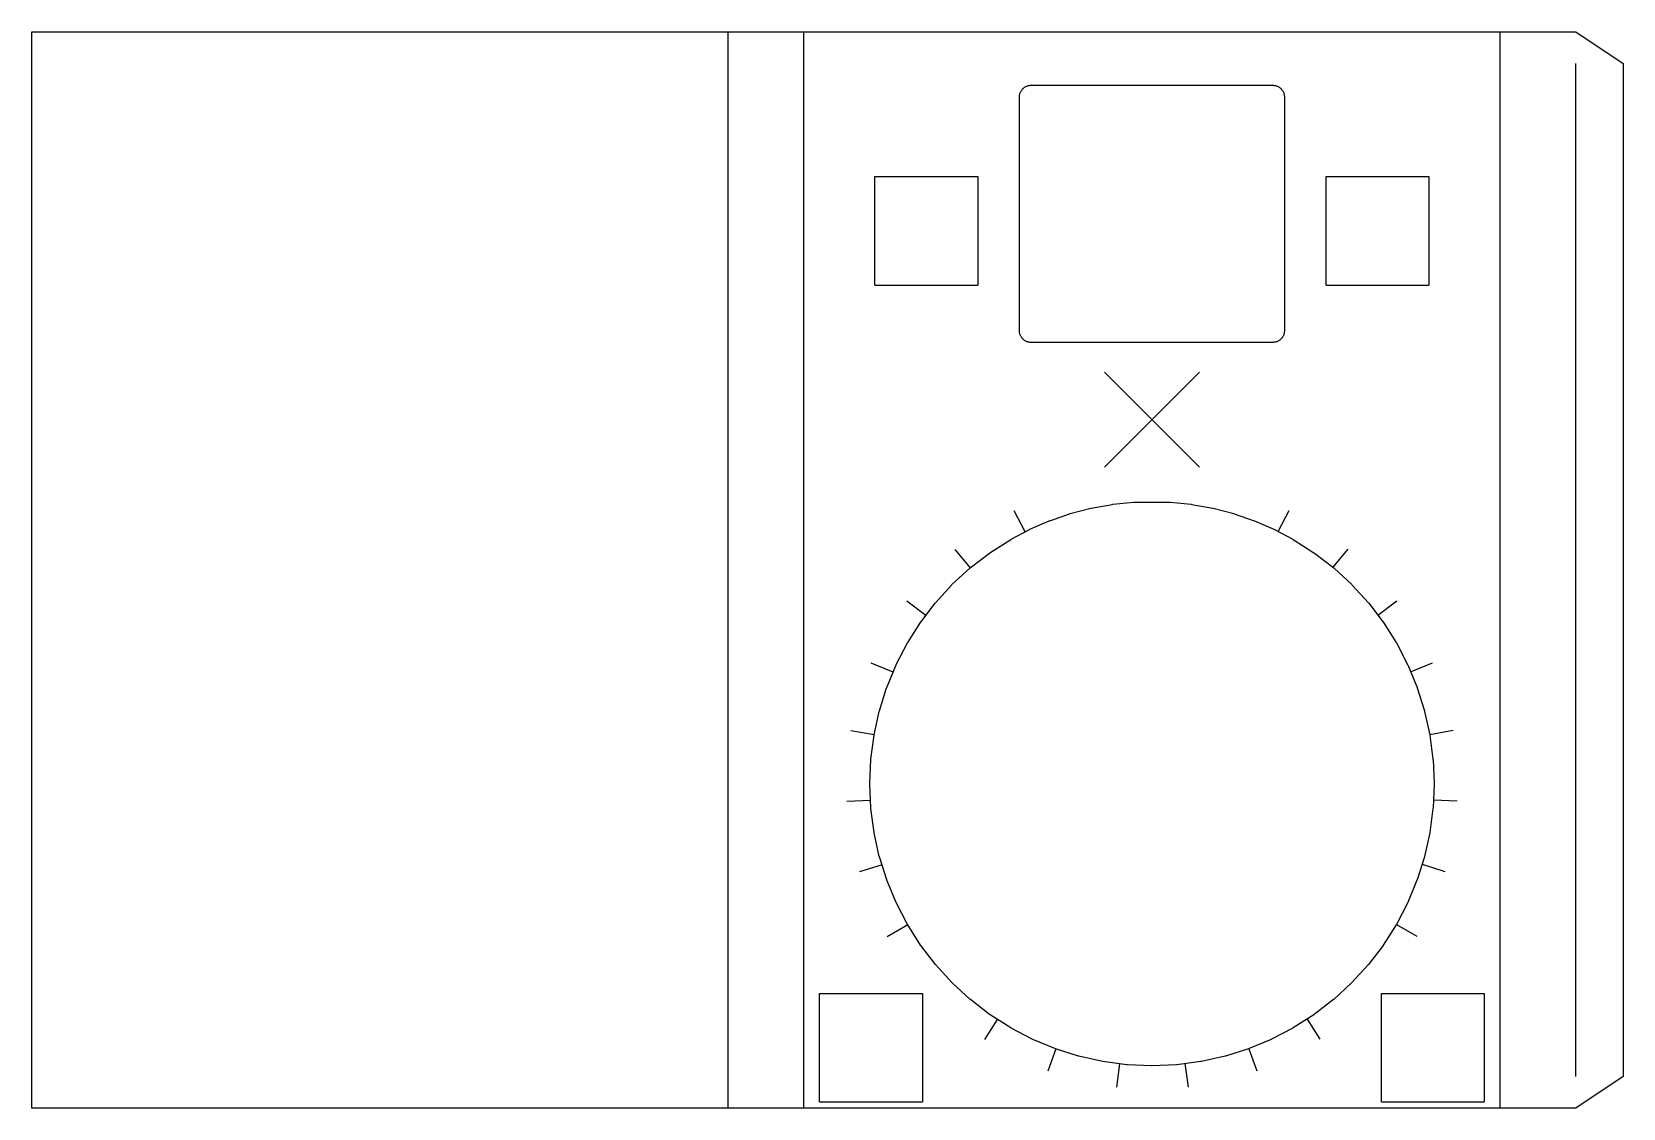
# Model space of a CAD drawing. Extents: x 8 to 209, y 8 to 144.
import ezdxf

# ---------------------------------------------------------------- set-up
doc = ezdxf.new("R2010")
doc.units = 0
doc.layers.add('RILLEN', color=5, linetype='Continuous')
doc.layers.add('SCHNEIDEN', color=1, linetype='Continuous')

msp = doc.modelspace()

# ---------------------------------------------------------------- linework, layer by layer
at = {"layer": 'RILLEN', "color": 5}
for points in [[(96, 8), (96, 144)], [(105.55, 8), (105.55, 144)], [(193.55, 8), (193.55, 144)], [(203.1, 12), (203.1, 140)], [(114.55, 112), (127.55, 112)], [(171.55, 112), (184.55, 112)], [(107.55, 8.8), (120.55, 8.8)], [(178.55, 8.8), (191.55, 8.8)]]:
    msp.add_lwpolyline(points, dxfattribs=at)
at = {"layer": 'SCHNEIDEN', "color": 1}
for points in [[(8, 8), (8, 144), (203.1, 144), (209.1, 140), (209.1, 12), (203.1, 8)], [(132.82, 135.96), (132.83, 136.04), (132.85, 136.13), (132.87, 136.2), (132.9, 136.29), (132.93, 136.36), (132.97, 136.44), (133.01, 136.51), (133.06, 136.58), (133.1, 136.65), (133.16, 136.72), (133.21, 136.78), (133.27, 136.84), (133.33, 136.89), (133.4, 136.95), (133.46, 136.99), (133.54, 137.04), (133.61, 137.08), (133.69, 137.12), (133.76, 137.15), (133.85, 137.18), (133.92, 137.2), (134.01, 137.22), (134.09, 137.23), (134.18, 137.24), (134.27, 137.25), (134.32, 137.25), (164.78, 137.25), (164.8, 137.25), (164.8, 137.25), (164.83, 137.25), (164.92, 137.24), (165.01, 137.23), (165.09, 137.22), (165.18, 137.2), (165.25, 137.18), (165.34, 137.15), (165.41, 137.12), (165.49, 137.08), (165.56, 137.04), (165.63, 136.99), (165.7, 136.95), (165.77, 136.89), (165.83, 136.84), (165.89, 136.78), (165.94, 136.72), (166, 136.65), (166.04, 136.58), (166.09, 136.51), (166.13, 136.44), (166.17, 136.36), (166.2, 136.29), (166.23, 136.2), (166.25, 136.13), (166.27, 136.04), (166.28, 135.96), (166.29, 135.87), (166.3, 135.78), (166.3, 135.74), (166.3, 106.27), (166.3, 106.22), (166.29, 106.13), (166.28, 106.04), (166.27, 105.96), (166.25, 105.87), (166.23, 105.8), (166.2, 105.71), (166.17, 105.64), (166.13, 105.56), (166.09, 105.49), (166.04, 105.42), (166, 105.35), (165.94, 105.28), (165.89, 105.22), (165.83, 105.16), (165.77, 105.11), (165.7, 105.05), (165.64, 105.01), (165.56, 104.96), (165.49, 104.92), (165.41, 104.88), (165.34, 104.85), (165.25, 104.82), (165.18, 104.8), (165.09, 104.78), (165.01, 104.77), (164.92, 104.76), (164.83, 104.75), (164.78, 104.75), (152.05, 104.75), (134.32, 104.75), (134.27, 104.75), (134.18, 104.76), (134.09, 104.77), (134.01, 104.78), (133.92, 104.8), (133.85, 104.82), (133.76, 104.85), (133.69, 104.88), (133.61, 104.92), (133.54, 104.96), (133.46, 105.01), (133.4, 105.05), (133.33, 105.11), (133.27, 105.16), (133.21, 105.22), (133.16, 105.28), (133.1, 105.35), (133.06, 105.41), (133.01, 105.49), (132.97, 105.56), (132.93, 105.64), (132.9, 105.71), (132.87, 105.8), (132.85, 105.87), (132.83, 105.96), (132.82, 106.04), (132.81, 106.13), (132.8, 106.22), (132.8, 106.27), (132.8, 135.73), (132.8, 135.78), (132.81, 135.87)], [(149.51, 13.35), (146.46, 13.49), (146.39, 13.49), (143.36, 13.89), (143.29, 13.91), (140.31, 14.57), (140.25, 14.59), (137.35, 15.5), (137.28, 15.53), (134.49, 16.69), (134.43, 16.72), (131.76, 18.11), (131.7, 18.15), (129.1, 19.8), (129.04, 19.84), (126.62, 21.71), (126.56, 21.75), (124.32, 23.82), (124.27, 23.87), (122.23, 26.1), (122.18, 26.16), (120.35, 28.55), (120.31, 28.61), (118.7, 31.15), (118.66, 31.21), (117.25, 33.91), (117.22, 33.98), (116.06, 36.79), (116.04, 36.85), (115.12, 39.75), (115.1, 39.82), (114.45, 42.78), (114.44, 42.85), (114.04, 45.86), (114.03, 45.93), (113.9, 48.97), (113.9, 49.03), (114.03, 52.04), (114.04, 52.11), (114.43, 55.11), (114.44, 55.17), (115.09, 58.13), (115.11, 58.2), (116.02, 61.1), (116.04, 61.17), (117.21, 64), (117.24, 64.06), (118.66, 66.79), (118.7, 66.85), (120.29, 69.37), (120.33, 69.42), (122.15, 71.81), (122.2, 71.86), (124.23, 74.1), (124.28, 74.15), (126.53, 76.22), (126.58, 76.26), (129.02, 78.14), (129.08, 78.18), (131.7, 79.86), (131.76, 79.89), (134.08, 81.12), (134.14, 81.15), (136.57, 82.2), (136.63, 82.23), (139.15, 83.1), (139.21, 83.12), (141.81, 83.8), (141.87, 83.81), (144.52, 84.29), (144.59, 84.3), (147.26, 84.57), (147.34, 84.58), (151.76, 84.58), (151.84, 84.57), (154.51, 84.3), (154.58, 84.29), (157.23, 83.81), (157.29, 83.8), (159.89, 83.12), (159.95, 83.1), (162.47, 82.23), (162.53, 82.2), (164.96, 81.15), (165.02, 81.12), (167.34, 79.89), (167.4, 79.86), (170.02, 78.18), (170.08, 78.14), (172.52, 76.26), (172.57, 76.22), (174.82, 74.15), (174.87, 74.1), (176.9, 71.86), (176.95, 71.81), (178.77, 69.42), (178.81, 69.37), (180.4, 66.85), (180.44, 66.79), (181.86, 64.06), (181.89, 64), (183.06, 61.17), (183.08, 61.1), (183.99, 58.2), (184.01, 58.13), (184.66, 55.17), (184.67, 55.11), (185.06, 52.11), (185.07, 52.04), (185.2, 49.03), (185.2, 48.97), (185.07, 45.93), (185.06, 45.86), (184.66, 42.85), (184.65, 42.78), (184, 39.82), (183.98, 39.75), (183.06, 36.85), (183.04, 36.79), (181.88, 33.98), (181.85, 33.91), (180.44, 31.21), (180.4, 31.15), (178.79, 28.61), (178.75, 28.55), (176.92, 26.16), (176.87, 26.1), (174.83, 23.87), (174.78, 23.82), (172.54, 21.75), (172.48, 21.71), (170.06, 19.84), (170, 19.8), (167.4, 18.15), (167.34, 18.11), (164.67, 16.72), (164.61, 16.69), (161.82, 15.53), (161.75, 15.5), (158.85, 14.59), (158.79, 14.57), (155.81, 13.91), (155.74, 13.89), (152.71, 13.49), (152.64, 13.49), (149.59, 13.35)]]:
    msp.add_lwpolyline(points, close=True, dxfattribs=at)
for points in [[(114.55, 112), (114.55, 125.7), (127.55, 125.7), (127.55, 112)], [(171.55, 112), (171.55, 125.7), (184.55, 125.7), (184.55, 112)], [(143.55, 89), (155.55, 101)], [(143.55, 101), (155.55, 89)], [(133.53, 80.83), (132.13, 83.48)], [(165.51, 80.86), (166.91, 83.51)], [(126.61, 76.28), (124.69, 78.59)], [(172.43, 76.33), (174.34, 78.64)], [(120.96, 70.24), (118.57, 72.06)], [(178.1, 70.3), (180.48, 72.12)], [(116.83, 63.08), (114.06, 64.22)], [(182.24, 63.14), (185.02, 64.29)], [(114.44, 55.16), (111.48, 55.68)], [(184.65, 55.22), (187.6, 55.76)], [(113.99, 46.89), (110.99, 46.76)], [(185.11, 46.96), (188.11, 46.83)], [(115.44, 38.75), (112.58, 37.85)], [(183.68, 38.82), (186.55, 37.92)], [(118.7, 31.15), (116.1, 29.64)], [(180.44, 31.21), (183.04, 29.72)], [(107.55, 8.8), (107.55, 22.5), (120.55, 22.5), (120.55, 8.8)], [(178.55, 8.8), (178.55, 22.5), (191.55, 22.5), (191.55, 8.8)], [(130.01, 19.22), (128.39, 16.69)], [(169.15, 19.26), (170.77, 16.73)], [(137.39, 15.49), (136.38, 12.67)], [(161.78, 15.51), (162.8, 12.7)], [(145.45, 13.62), (145.06, 10.64)], [(153.72, 13.63), (154.11, 10.65)]]:
    msp.add_lwpolyline(points, dxfattribs=at)

doc.saveas('drawing.dxf')
